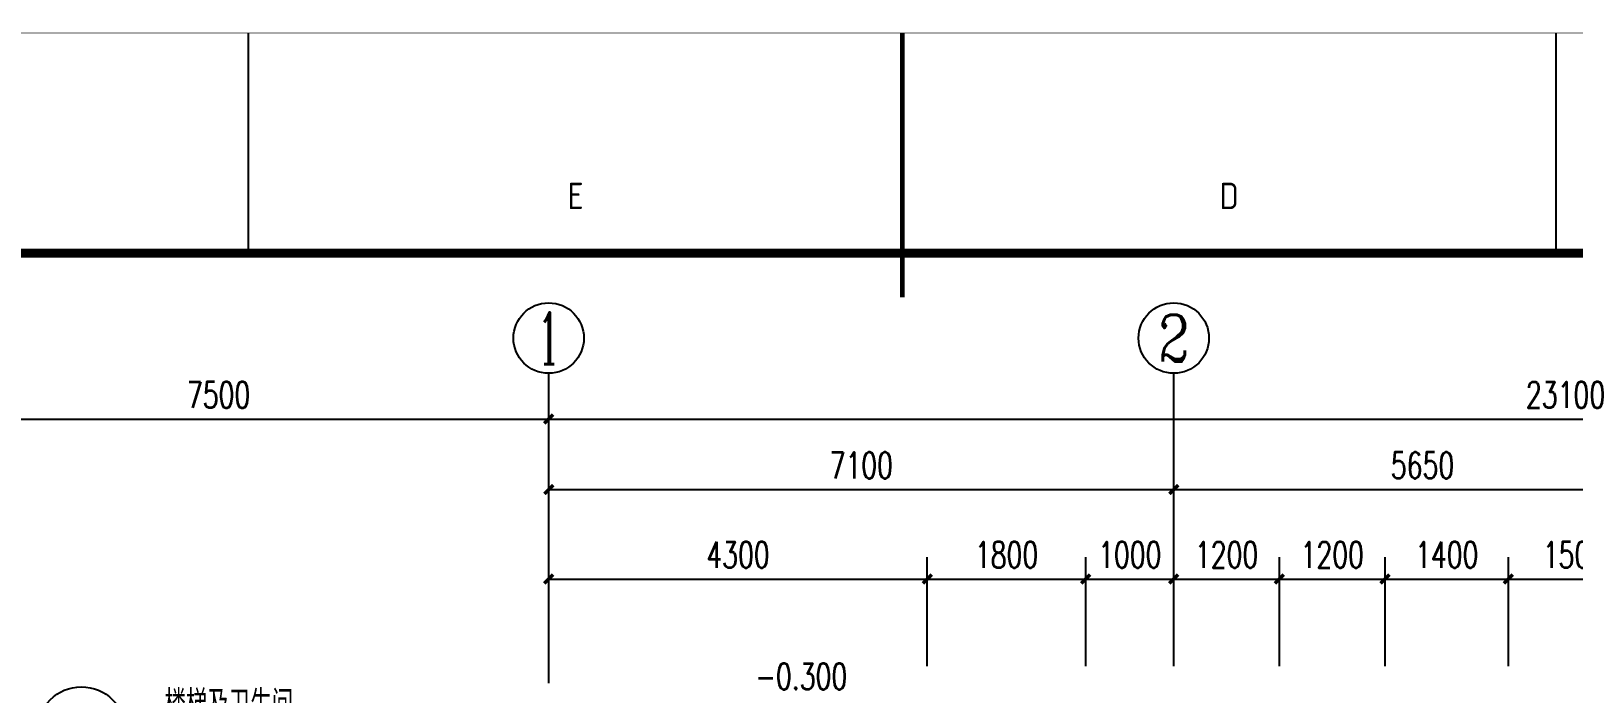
# Model space of a CAD drawing. Extents: x -93062 to 326984, y -142534 to 91021.
# Drawn here: x -39316 to -21798, y 83499 to 91021 of the extents above; entities that cross this region are included whole.
import ezdxf
from ezdxf.enums import TextEntityAlignment as Align

# ---------------------------------------------------------------- set-up
doc = ezdxf.new("R2010")
doc.units = 0
doc.header["$LTSCALE"] = 1000
doc.header["$MEASUREMENT"] = 0
doc.layers.get('0').update_dxf_attribs({"color": 8})
doc.layers.get('Defpoints').update_dxf_attribs({"color": 8})
for name, color, linetype in [('AXIS', 8, 'Continuous'), ('AXIS_TEXT', 8, 'Continuous'), ('DIM_IDEN', 8, 'Continuous'), ('PUB_TEXT', 8, 'Continuous')]:
    doc.layers.add(name, color=color, linetype=linetype)
doc.styles.add('_TCH_AXIS', font='COMPLEX', dxfattribs={"bigfont": 'GBCBIG'})
doc.styles.add('_TCH_DIM', font='SIMPLEX', dxfattribs={"bigfont": 'GBCBIG'})
doc.styles.add('_TCH_DIM_T3', font='SIMPLEX', dxfattribs={"width": 0.705882, "bigfont": 'GBCBIG'})
doc.styles.get("Standard").update_dxf_attribs({"font": 'gbenor.shx', "bigfont": 'gbcbig.shx'})
doc.styles.add('TK', font='GEDITXT.SHX', dxfattribs={"width": 0.85, "height": 3.5, "bigfont": 'DXT.SHX'})
doc.dimstyles.new('_TCH_ARCH&&100', dxfattribs={"dimtxt": 297.5, "dimasz": 100, "dimexe": 250, "dimexo": 300, "dimgap": 126.25, "dimtad": 1, "dimdec": 0, "dimzin": 0, "dimdsep": 46, "dimtxsty": '_TCH_DIM_T3', "dimblk": 'ARCHTICK', "dimcen": 0.09, "dimazin": 2, "dimtfac": 1, "dimtdec": 0, "dimtix": 1, "dimtmove": 2, "dimatfit": 3, "dimfxl": 1, "dimtolj": 1, "dimtzin": 0, "dimarcsym": 0})

# ---------------------------------------------------------------- blocks, each defined once
blk = doc.blocks.new('GEDI_WK_A1_V')
at = {"color": 3}
for p, q in [((222.75, 816), (222.75, 841)), ((297, 816), (297, 841)), ((371.25, 816), (371.25, 841))]:
    blk.add_line(p, q, dxfattribs=at)
for points, const_width in [([(0, 841), (0, 0), (594, 0), (594, 841)], 0.1), ([(10, 816), (10, 10), (584, 10), (584, 816)], 1)]:
    blk.add_lwpolyline(points, close=True, dxfattribs=dict(at, const_width=const_width))
at = {"color": 3, "const_width": 0.5}
blk.add_lwpolyline([(297, 811), (297, 841)], dxfattribs=at)
at = {"color": 3}
for s, p in [('E', (259.88, 821)), ('D', (334.12, 821))]:
    blk.add_text(s, height=3, dxfattribs=at).set_placement(p, align=Align.CENTER)
blk = doc.blocks.new('A$C711966D6')
blk.add_blockref('GEDI_WK_A1_V', (0, 0))
at = {"style": 'TK', "width": 0.85}
for tag, height, p in [('PROJECTNAME', 4.75, (529, 44)), ('PHASE', 4, (571, 44)), ('DRAWINGNAME', 4.75, (539, 31))]:
    blk.add_attdef(tag, text='', height=height, dxfattribs=at).set_placement(p, align=Align.MIDDLE_CENTER)
for tag, p, height in [('APPROVE', (416, 32.75), 3.5), ('DESIGN', (461, 32.75), 3.5), ('REVIEW1', (416, 25.75), 3.5), ('DRAW', (461, 25.75), 3.5), ('REVIEW2', (416, 18.75), 3.5), ('PROPORTION', (461, 18.75), 3.5), ('DRAWINGNUMBER', (511, 18.5), 4), ('CHECK', (416, 11.75), 3.5), ('DATE', (461, 11.75), 3.5), ('VERSION', (577, 11.75), 3.5)]:
    blk.add_attdef(tag, p, '', height=height, dxfattribs=at)
blk = doc.blocks.new('是飞洒发时')
at = {"xscale": 100, "yscale": 100, "zscale": 100}
blk.add_blockref('A$C711966D6', (0, 0), dxfattribs=at)
blk = doc.blocks.new('_ArchTick')
at = {"color": 0, "linetype": 'ByBlock', "const_width": 0.4}
blk.add_lwpolyline([(-0.5, -0.5), (0.5, 0.5)], dxfattribs=at)
blk = doc.blocks.new('*D1546')
at = {"layer": 'AXIS', "color": 0, "lineweight": -2, "transparency": 16777216}
for p, q in [((-33434, 83805), (-33434, 85045)), ((-29134, 83805), (-29134, 85045)), ((-33434, 84795), (-29134, 84795))]:
    blk.add_line(p, q, dxfattribs=at)
at = {"layer": 'Defpoints', "color": 0, "transparency": 16777216}
for p in [(-29134, 84795), (-33434, 83505), (-29134, 83505)]:
    blk.add_point(p, dxfattribs=at)
at = {"layer": 'AXIS', "color": 0, "lineweight": -2, "transparency": 16777216, "xscale": 100, "yscale": 100, "zscale": 100, "rotation": 180}
blk.add_blockref('_ArchTick', (-33434, 84795), dxfattribs=at)
at = {"layer": 'AXIS', "color": 0, "lineweight": -2, "transparency": 16777216, "xscale": 100, "yscale": 100, "zscale": 100}
blk.add_blockref('_ArchTick', (-29134, 84795), dxfattribs=at)
at = {"layer": 'AXIS', "color": 0, "transparency": 16777216, "insert": (-31284, 85070), "char_height": 297.5, "attachment_point": 5, "style": '_TCH_DIM_T3'}
blk.add_mtext('\\A1;4300', dxfattribs=at)
blk = doc.blocks.new('*D1547')
at = {"layer": 'AXIS', "color": 0, "lineweight": -2, "transparency": 16777216}
for p, q in [((-29134, 83805), (-29134, 85045)), ((-27334, 83805), (-27334, 85045)), ((-29134, 84795), (-27334, 84795))]:
    blk.add_line(p, q, dxfattribs=at)
at = {"layer": 'Defpoints', "color": 0, "transparency": 16777216}
for p in [(-27334, 84795), (-29134, 83505), (-27334, 83505)]:
    blk.add_point(p, dxfattribs=at)
at = {"layer": 'AXIS', "color": 0, "lineweight": -2, "transparency": 16777216, "xscale": 100, "yscale": 100, "zscale": 100, "rotation": 180}
blk.add_blockref('_ArchTick', (-29134, 84795), dxfattribs=at)
at = {"layer": 'AXIS', "color": 0, "lineweight": -2, "transparency": 16777216, "xscale": 100, "yscale": 100, "zscale": 100}
blk.add_blockref('_ArchTick', (-27334, 84795), dxfattribs=at)
at = {"layer": 'AXIS', "color": 0, "transparency": 16777216, "insert": (-28234, 85070), "char_height": 297.5, "attachment_point": 5, "style": '_TCH_DIM_T3'}
blk.add_mtext('\\A1;1800', dxfattribs=at)
blk = doc.blocks.new('*D1548')
at = {"layer": 'AXIS', "color": 0, "lineweight": -2, "transparency": 16777216}
for p, q in [((-27334, 83805), (-27334, 85045)), ((-26334, 83805), (-26334, 85045)), ((-27334, 84795), (-26334, 84795))]:
    blk.add_line(p, q, dxfattribs=at)
at = {"layer": 'Defpoints', "color": 0, "transparency": 16777216}
for p in [(-26334, 84795), (-27334, 83505), (-26334, 83505)]:
    blk.add_point(p, dxfattribs=at)
at = {"layer": 'AXIS', "color": 0, "lineweight": -2, "transparency": 16777216, "xscale": 100, "yscale": 100, "zscale": 100, "rotation": 180}
blk.add_blockref('_ArchTick', (-27334, 84795), dxfattribs=at)
at = {"layer": 'AXIS', "color": 0, "lineweight": -2, "transparency": 16777216, "xscale": 100, "yscale": 100, "zscale": 100}
blk.add_blockref('_ArchTick', (-26334, 84795), dxfattribs=at)
at = {"layer": 'AXIS', "color": 0, "transparency": 16777216, "insert": (-26834, 85070), "char_height": 297.5, "attachment_point": 5, "style": '_TCH_DIM_T3'}
blk.add_mtext('\\A1;1000', dxfattribs=at)
blk = doc.blocks.new('*D1549')
at = {"layer": 'AXIS', "color": 0, "lineweight": -2, "transparency": 16777216}
for p, q in [((-26334, 83805), (-26334, 85045)), ((-25134, 83805), (-25134, 85045)), ((-26334, 84795), (-25134, 84795))]:
    blk.add_line(p, q, dxfattribs=at)
at = {"layer": 'Defpoints', "color": 0, "transparency": 16777216}
for p in [(-25134, 84795), (-26334, 83505), (-25134, 83505)]:
    blk.add_point(p, dxfattribs=at)
at = {"layer": 'AXIS', "color": 0, "lineweight": -2, "transparency": 16777216, "xscale": 100, "yscale": 100, "zscale": 100, "rotation": 180}
blk.add_blockref('_ArchTick', (-26334, 84795), dxfattribs=at)
at = {"layer": 'AXIS', "color": 0, "lineweight": -2, "transparency": 16777216, "xscale": 100, "yscale": 100, "zscale": 100}
blk.add_blockref('_ArchTick', (-25134, 84795), dxfattribs=at)
at = {"layer": 'AXIS', "color": 0, "transparency": 16777216, "insert": (-25734, 85070), "char_height": 297.5, "attachment_point": 5, "style": '_TCH_DIM_T3'}
blk.add_mtext('\\A1;1200', dxfattribs=at)
blk = doc.blocks.new('*D1550')
at = {"layer": 'AXIS', "color": 0, "lineweight": -2, "transparency": 16777216}
for p, q in [((-25134, 83805), (-25134, 85045)), ((-23934, 83805), (-23934, 85045)), ((-25134, 84795), (-23934, 84795))]:
    blk.add_line(p, q, dxfattribs=at)
at = {"layer": 'Defpoints', "color": 0, "transparency": 16777216}
for p in [(-23934, 84795), (-25134, 83505), (-23934, 83505)]:
    blk.add_point(p, dxfattribs=at)
at = {"layer": 'AXIS', "color": 0, "lineweight": -2, "transparency": 16777216, "xscale": 100, "yscale": 100, "zscale": 100, "rotation": 180}
blk.add_blockref('_ArchTick', (-25134, 84795), dxfattribs=at)
at = {"layer": 'AXIS', "color": 0, "lineweight": -2, "transparency": 16777216, "xscale": 100, "yscale": 100, "zscale": 100}
blk.add_blockref('_ArchTick', (-23934, 84795), dxfattribs=at)
at = {"layer": 'AXIS', "color": 0, "transparency": 16777216, "insert": (-24534, 85070), "char_height": 297.5, "attachment_point": 5, "style": '_TCH_DIM_T3'}
blk.add_mtext('\\A1;1200', dxfattribs=at)
blk = doc.blocks.new('*D1551')
at = {"layer": 'AXIS', "color": 0, "lineweight": -2, "transparency": 16777216}
for p, q in [((-23934, 83805), (-23934, 85045)), ((-22534, 83805), (-22534, 85045)), ((-23934, 84795), (-22534, 84795))]:
    blk.add_line(p, q, dxfattribs=at)
at = {"layer": 'Defpoints', "color": 0, "transparency": 16777216}
for p in [(-22534, 84795), (-23934, 83505), (-22534, 83505)]:
    blk.add_point(p, dxfattribs=at)
at = {"layer": 'AXIS', "color": 0, "lineweight": -2, "transparency": 16777216, "xscale": 100, "yscale": 100, "zscale": 100, "rotation": 180}
blk.add_blockref('_ArchTick', (-23934, 84795), dxfattribs=at)
at = {"layer": 'AXIS', "color": 0, "lineweight": -2, "transparency": 16777216, "xscale": 100, "yscale": 100, "zscale": 100}
blk.add_blockref('_ArchTick', (-22534, 84795), dxfattribs=at)
at = {"layer": 'AXIS', "color": 0, "transparency": 16777216, "insert": (-23234, 85070), "char_height": 297.5, "attachment_point": 5, "style": '_TCH_DIM_T3'}
blk.add_mtext('\\A1;1400', dxfattribs=at)
blk = doc.blocks.new('*D1552')
at = {"layer": 'AXIS', "color": 0, "lineweight": -2, "transparency": 16777216}
for p, q in [((-22534, 83805), (-22534, 85045)), ((-21034, 83805), (-21034, 85045)), ((-22534, 84795), (-21034, 84795))]:
    blk.add_line(p, q, dxfattribs=at)
at = {"layer": 'Defpoints', "color": 0, "transparency": 16777216}
for p in [(-21034, 84795), (-22534, 83505), (-21034, 83505)]:
    blk.add_point(p, dxfattribs=at)
at = {"layer": 'AXIS', "color": 0, "lineweight": -2, "transparency": 16777216, "xscale": 100, "yscale": 100, "zscale": 100, "rotation": 180}
blk.add_blockref('_ArchTick', (-22534, 84795), dxfattribs=at)
at = {"layer": 'AXIS', "color": 0, "lineweight": -2, "transparency": 16777216, "xscale": 100, "yscale": 100, "zscale": 100}
blk.add_blockref('_ArchTick', (-21034, 84795), dxfattribs=at)
at = {"layer": 'AXIS', "color": 0, "transparency": 16777216, "insert": (-21784, 85070), "char_height": 297.5, "attachment_point": 5, "style": '_TCH_DIM_T3'}
blk.add_mtext('\\A1;1500', dxfattribs=at)
blk = doc.blocks.new('*D1562')
at = {"layer": 'AXIS', "color": 0, "lineweight": -2, "transparency": 16777216}
for p, q in [((-33434, 83805), (-33434, 86062)), ((-26334, 83805), (-26334, 86062)), ((-33434, 85812), (-26334, 85812))]:
    blk.add_line(p, q, dxfattribs=at)
at = {"layer": 'Defpoints', "color": 0, "transparency": 16777216}
for p in [(-26334, 85812), (-33434, 83505), (-26334, 83505)]:
    blk.add_point(p, dxfattribs=at)
at = {"layer": 'AXIS', "color": 0, "lineweight": -2, "transparency": 16777216, "xscale": 100, "yscale": 100, "zscale": 100, "rotation": 180}
blk.add_blockref('_ArchTick', (-33434, 85812), dxfattribs=at)
at = {"layer": 'AXIS', "color": 0, "lineweight": -2, "transparency": 16777216, "xscale": 100, "yscale": 100, "zscale": 100}
blk.add_blockref('_ArchTick', (-26334, 85812), dxfattribs=at)
at = {"layer": 'AXIS', "color": 0, "transparency": 16777216, "insert": (-29884, 86087), "char_height": 297.5, "attachment_point": 5, "style": '_TCH_DIM_T3'}
blk.add_mtext('\\A1;7100', dxfattribs=at)
blk = doc.blocks.new('*D1563')
at = {"layer": 'AXIS', "color": 0, "lineweight": -2, "transparency": 16777216}
for p, q in [((-26334, 83805), (-26334, 86062)), ((-20684, 83805), (-20684, 86062)), ((-26334, 85812), (-20684, 85812))]:
    blk.add_line(p, q, dxfattribs=at)
at = {"layer": 'Defpoints', "color": 0, "transparency": 16777216}
for p in [(-20684, 85812), (-26334, 83505), (-20684, 83505)]:
    blk.add_point(p, dxfattribs=at)
at = {"layer": 'AXIS', "color": 0, "lineweight": -2, "transparency": 16777216, "xscale": 100, "yscale": 100, "zscale": 100, "rotation": 180}
blk.add_blockref('_ArchTick', (-26334, 85812), dxfattribs=at)
at = {"layer": 'AXIS', "color": 0, "lineweight": -2, "transparency": 16777216, "xscale": 100, "yscale": 100, "zscale": 100}
blk.add_blockref('_ArchTick', (-20684, 85812), dxfattribs=at)
at = {"layer": 'AXIS', "color": 0, "transparency": 16777216, "insert": (-23509, 86087), "char_height": 297.5, "attachment_point": 5, "style": '_TCH_DIM_T3'}
blk.add_mtext('\\A1;5650', dxfattribs=at)
blk = doc.blocks.new('*D1566')
at = {"layer": 'AXIS', "color": 0, "lineweight": -2, "transparency": 16777216}
for p, q in [((-40934, 83612), (-40934, 86862)), ((-33434, 83612), (-33434, 86862)), ((-40934, 86612), (-33434, 86612))]:
    blk.add_line(p, q, dxfattribs=at)
at = {"layer": 'Defpoints', "color": 0, "transparency": 16777216}
for p in [(-33434, 86612), (-40934, 83312), (-33434, 83312)]:
    blk.add_point(p, dxfattribs=at)
at = {"layer": 'AXIS', "color": 0, "lineweight": -2, "transparency": 16777216, "xscale": 100, "yscale": 100, "zscale": 100, "rotation": 180}
blk.add_blockref('_ArchTick', (-40934, 86612), dxfattribs=at)
at = {"layer": 'AXIS', "color": 0, "lineweight": -2, "transparency": 16777216, "xscale": 100, "yscale": 100, "zscale": 100}
blk.add_blockref('_ArchTick', (-33434, 86612), dxfattribs=at)
at = {"layer": 'AXIS', "color": 0, "transparency": 16777216, "insert": (-37184, 86887), "char_height": 297.5, "attachment_point": 5, "style": '_TCH_DIM_T3'}
blk.add_mtext('\\A1;7500', dxfattribs=at)
blk = doc.blocks.new('*D1567')
at = {"layer": 'AXIS', "color": 0, "lineweight": -2, "transparency": 16777216}
for p, q in [((-33434, 83612), (-33434, 86862)), ((-10334, 83612), (-10334, 86862)), ((-33434, 86612), (-10334, 86612))]:
    blk.add_line(p, q, dxfattribs=at)
at = {"layer": 'Defpoints', "color": 0, "transparency": 16777216}
for p in [(-10334, 86612), (-33434, 83312), (-10334, 83312)]:
    blk.add_point(p, dxfattribs=at)
at = {"layer": 'AXIS', "color": 0, "lineweight": -2, "transparency": 16777216, "xscale": 100, "yscale": 100, "zscale": 100, "rotation": 180}
blk.add_blockref('_ArchTick', (-33434, 86612), dxfattribs=at)
at = {"layer": 'AXIS', "color": 0, "lineweight": -2, "transparency": 16777216, "xscale": 100, "yscale": 100, "zscale": 100}
blk.add_blockref('_ArchTick', (-10334, 86612), dxfattribs=at)
at = {"layer": 'AXIS', "color": 0, "transparency": 16777216, "insert": (-21884, 86887), "char_height": 297.5, "attachment_point": 5, "style": '_TCH_DIM_T3'}
blk.add_mtext('\\A1;23100', dxfattribs=at)

msp = doc.modelspace()

# ---------------------------------------------------------------- linework, layer by layer
at = {"layer": 'AXIS'}
for p, q in [((-33434.3, 83805.2), (-33434.3, 87131.2)), ((-26334.3, 83805.2), (-26334.3, 87131.2))]:
    msp.add_line(p, q, dxfattribs=at)
for centre in [(-33434.3, 87531.2), (-26334.3, 87531.2)]:
    msp.add_circle(centre, 400, dxfattribs=at)
at = {"layer": 'DIM_IDEN'}
msp.add_circle((-38741.5, 83071), 500, dxfattribs=at)

# ---------------------------------------------------------------- block references
msp.add_blockref('是飞洒发时', (-59117.5, 6896))

# ---------------------------------------------------------------- texts
at = {"layer": 'AXIS_TEXT', "style": '_TCH_AXIS'}
for s, height, p, p2 in [('1', 588.3, (-33560.3, 87237.1), (-33308.2, 87237.1)), ('2', 532.5, (-26511.8, 87264.9), (-26156.8, 87264.9))]:
    msp.add_text(s, height=height, dxfattribs=at).set_placement(p, p2, align=Align.FIT)
at = {"layer": 'PUB_TEXT', "style": '_TCH_DIM', "width": 0.705882}
msp.add_text('-0.300', height=297.5, dxfattribs=at).set_placement((-31087.2, 83539.5))
at = {"layer": 'PUB_TEXT', "style": '_TCH_DIM'}
msp.add_text('楼梯及卫生间', height=337.59, dxfattribs=at).set_placement((-37796.5, 83194.6))

# ---------------------------------------------------------------- dimensions: what is measured, and where the dimension line sits
at = {"layer": 'AXIS'}
for p1, p2, distance, picture, middle in [((-40934.3, 83312), (-33434.3, 83312), 3300, '*D1566', (-37184.3, 86887)), ((-33434.3, 83312), (-10334.3, 83312), 3300, '*D1567', (-21884.3, 86887)), ((-33434.3, 83505.2), (-26334.3, 83505.2), 2306.8, '*D1562', (-29884.3, 86087)), ((-26334.3, 83505.2), (-20684.3, 83505.2), 2306.8, '*D1563', (-23509.3, 86087)), ((-33434.3, 83505.2), (-29134, 83505.2), 1289.9, '*D1546', (-31284.1, 85070.1)), ((-29134, 83505.2), (-27334, 83505.2), 1289.9, '*D1547', (-28234, 85070.1)), ((-27334, 83505.2), (-26334.3, 83505.2), 1289.9, '*D1548', (-26834.1, 85070.1)), ((-26334.3, 83505.2), (-25134.3, 83505.2), 1289.9, '*D1549', (-25734.3, 85070.1)), ((-25134.3, 83505.2), (-23934.3, 83505.2), 1289.9, '*D1550', (-24534.3, 85070.1)), ((-23934.3, 83505.2), (-22534.3, 83505.2), 1289.9, '*D1551', (-23234.3, 85070.1)), ((-22534.3, 83505.2), (-21034.3, 83505.2), 1289.9, '*D1552', (-21784.3, 85070.1))]:
    dim = msp.add_aligned_dim(p1=p1, p2=p2, distance=distance, dimstyle='_TCH_ARCH&&100', dxfattribs=at)
    dim.commit()
    dim.dimension.update_dxf_attribs({"geometry": picture, "text_midpoint": middle})

doc.saveas('drawing.dxf')
